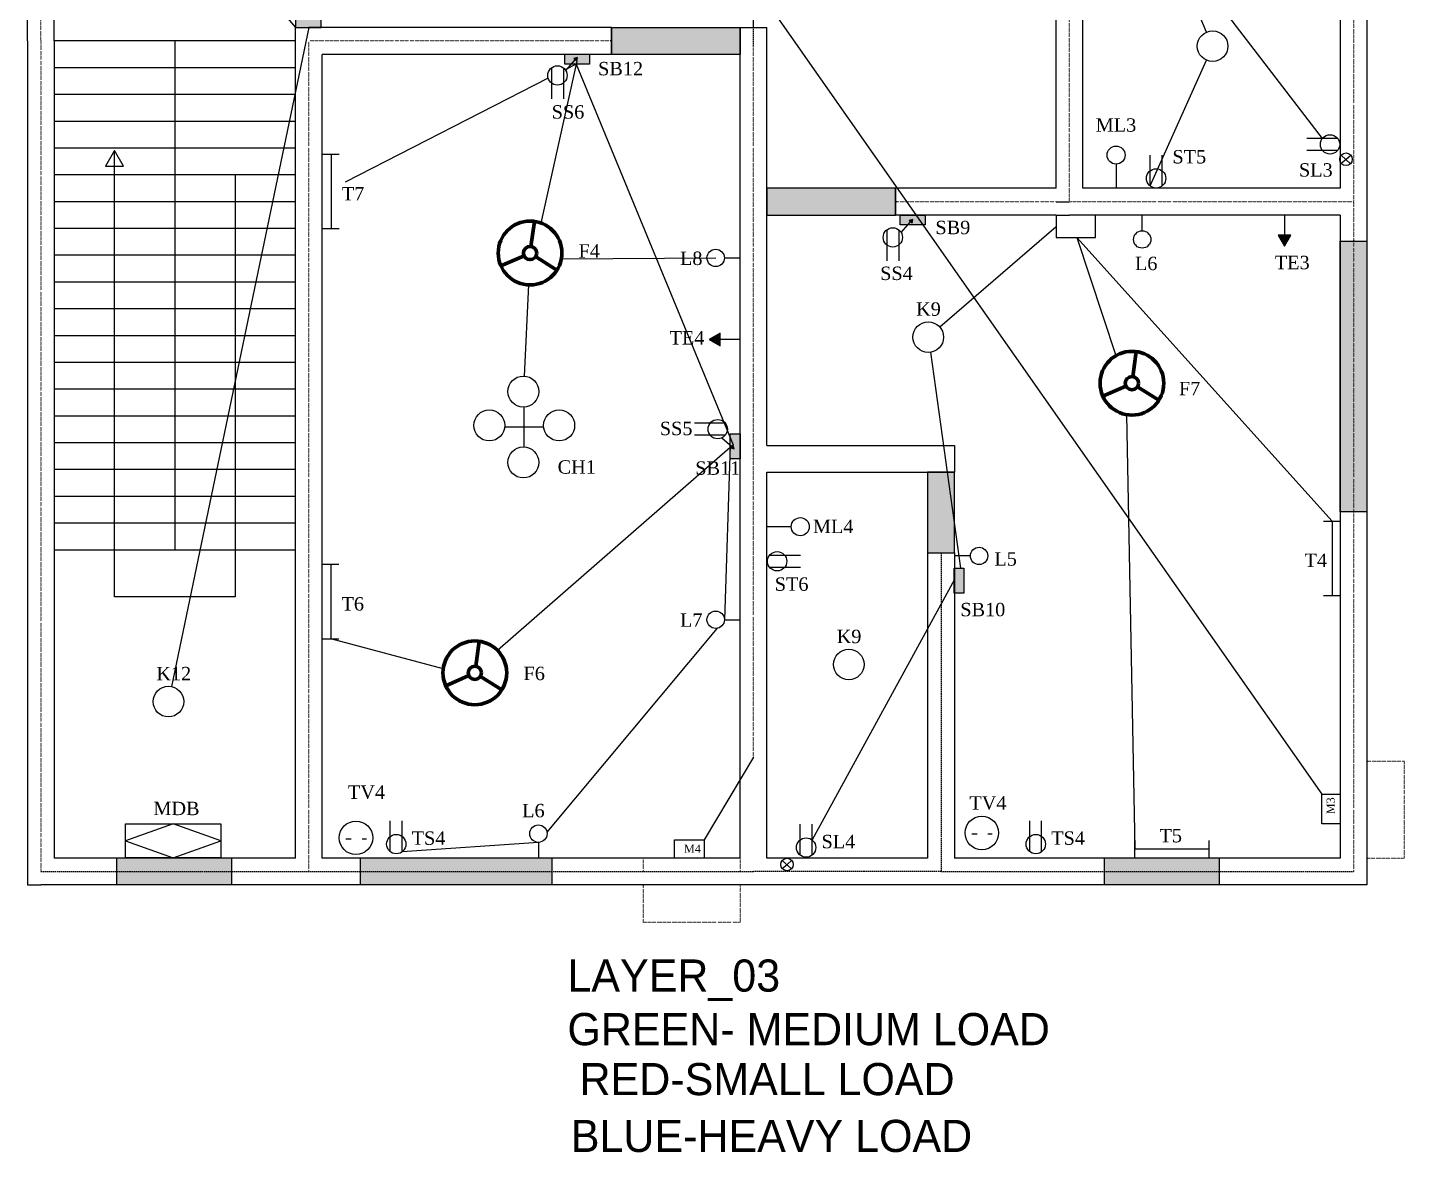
# Model space of a CAD drawing. Header units: inches. Extents: x -1325 to 3116, y -95 to 942.
# Drawn here: x 2598 to 3112, y 65 to 485 of the extents above; entities that cross this region are included whole.
import ezdxf

# ---------------------------------------------------------------- set-up
doc = ezdxf.new("R2010")
doc.units = ezdxf.units.IN
doc.header["$MEASUREMENT"] = 0
doc.linetypes.add('DASHED', pattern=[0.75, 0.5, -0.25])
doc.linetypes.add('DOT', pattern=[0.25, 0, -0.25])

msp = doc.modelspace()

# ---------------------------------------------------------------- hatches: boundary and pattern name
h = msp.add_hatch(color=256)
h.set_gradient(color1=(186, 167, 69), color2=(201, 186, 110), one_color=1, tint=0.61, name='SPHERICAL')
h.paths.add_polyline_path([(2780.27, 719.2), (2790.27, 719.2), (2790.27, 683.2), (2780.27, 683.2)])
h.paths.add_polyline_path([(2738.66, 673.2), (2707.91, 673.2), (2707.91, 683.2), (2738.66, 683.2)])
h.paths.add_polyline_path([(2707.91, 569.2), (2698.27, 569.2), (2698.27, 485.2), (2707.91, 485.2)])
h.paths.add_polyline_path([(2816.27, 485.2), (2864.32, 485.2), (2864.32, 475.2), (2816.27, 475.2)])
h.paths.add_polyline_path([(2922.27, 425.2), (2874.27, 425.2), (2874.27, 415.2), (2922.27, 415.2)])
h.paths.add_polyline_path([(2934.27, 289.2), (2944.27, 289.2), (2944.27, 319.2), (2934.27, 319.2)])
h = msp.add_hatch(color=63)
h.set_gradient(color1=(152, 176, 79), color2=(174, 193, 118), one_color=1, tint=0.61, name='SPHERICAL')
h.paths.add_polyline_path([(3088.27, 629.78), (3098.27, 629.78), (3098.27, 528.78), (3088.27, 528.78)])
h.paths.add_polyline_path([(3000.34, 175.29), (3043.12, 175.2), (3043.14, 165.2), (3000.34, 165.2)])
h.paths.add_polyline_path([(2722.54, 175.29), (2793.95, 175.2), (2793.95, 165.2), (2722.54, 165.2)])
h.paths.add_polyline_path([(2631.63, 175.29), (2674.41, 175.2), (2674.43, 165.2), (2631.63, 165.2)])
h = msp.add_hatch(color=256)
h.set_gradient(color1=(131, 145, 143), color2=(117, 132, 130), one_color=1, tint=0.49, name='SPHERICAL')
h.paths.add_polyline_path([(2798.78, 475.25), (2808.1, 475.25), (2808.1, 471.57), (2798.78, 471.57)])
h = msp.add_hatch(color=256)
h.set_gradient(color1=(7, 8, 8), color2=(28, 33, 33), one_color=1, tint=0.12, name='SPHERICAL')
h.paths.add_polyline_path([(2803.28, 472.63), (2803.59, 474.04), (2802.21, 473.61)])
h = msp.add_hatch(color=256)
h.set_gradient(color1=(131, 145, 143), color2=(117, 132, 130), one_color=1, tint=0.49, name='SPHERICAL')
h.paths.add_polyline_path([(2924.05, 415.21), (2933.37, 415.21), (2933.37, 411.53), (2924.05, 411.53)])
h = msp.add_hatch(color=256)
h.set_gradient(color1=(7, 8, 8), color2=(28, 33, 33), one_color=1, tint=0.12, name='SPHERICAL')
h.paths.add_polyline_path([(2928.47, 412.18), (2928.78, 413.6), (2927.4, 413.16)])
h = msp.add_hatch(color=256)
h.set_gradient(one_color=1, tint=1)
h.paths.add_polyline_path([(3067.48, 403.66), (3069.84, 407.77), (3065.1, 407.76)])
h = msp.add_hatch(color=256)
h.set_gradient(color1=(7, 8, 8), color2=(28, 33, 33), one_color=1, tint=0.12, name='SPHERICAL')
h.paths.add_polyline_path([(3067.48, 403.66), (3069.84, 407.77), (3065.1, 407.76)])
h = msp.add_hatch(color=63)
h.set_gradient(color1=(152, 176, 79), color2=(174, 193, 118), one_color=1, tint=0.61, name='SPHERICAL')
h.paths.add_polyline_path([(3088.27, 405.47), (3098.27, 405.47), (3098.27, 304.47), (3088.27, 304.47)])
h = msp.add_hatch(color=256)
h.set_gradient(one_color=1, tint=1)
h.paths.add_polyline_path([(2852.73, 368.74), (2856.84, 366.37), (2856.84, 371.11)])
h = msp.add_hatch(color=256)
h.set_gradient(color1=(7, 8, 8), color2=(28, 33, 33), one_color=1, tint=0.12, name='SPHERICAL')
h.paths.add_polyline_path([(2852.73, 368.74), (2856.84, 366.37), (2856.84, 371.11)])
h = msp.add_hatch(color=256)
h.set_gradient(color1=(131, 145, 143), color2=(117, 132, 130), one_color=1, tint=0.49, name='SPHERICAL')
h.paths.add_polyline_path([(2864.27, 333.52), (2864.27, 324.2), (2860.6, 324.2), (2860.6, 333.52)])
h = msp.add_hatch(color=256)
h.set_gradient(color1=(7, 8, 8), color2=(28, 33, 33), one_color=1, tint=0.12, name='SPHERICAL')
h.paths.add_polyline_path([(2860.65, 328.33), (2862.07, 328.02), (2861.63, 329.4)])
h = msp.add_hatch(color=256)
h.set_gradient(color1=(131, 145, 143), color2=(117, 132, 130), one_color=1, tint=0.49, name='SPHERICAL')
h.paths.add_polyline_path([(2947.84, 283.4), (2947.84, 274.08), (2944.17, 274.08), (2944.17, 283.4)])

# ---------------------------------------------------------------- linework, layer by layer
for p, q in [((2598.27, 480.2), (2598.27, 596.2)), ((2608.27, 480.2), (2608.27, 596.2)), ((2982.27, 425.2), (2982.27, 526.2)), ((2992.27, 425.2), (2992.27, 526.2)), ((3098.27, 526.2), (3098.27, 420.2)), ((3088.27, 521.2), (3088.27, 425.2)), ((2698.27, 480.2), (2698.27, 485.2)), ((2698.27, 485.2), (2703.27, 485.2)), ((2816.27, 485.2), (2703.27, 485.2)), ((2816.27, 485.2), (2816.27, 475.2)), ((2864.27, 478.2), (2864.27, 485.2)), ((2864.27, 485.2), (2874.27, 485.2)), ((2874.27, 478.2), (2874.27, 485.2)), ((2598.27, 480.2), (2598.27, 170.2)), ((2608.27, 480.2), (2608.27, 175.2)), ((2608.27, 480.2), (2608.27, 175.2)), ((2653.27, 480.2), (2608.27, 480.2)), ((2653.27, 480.2), (2653.25, 290.2)), ((2698.27, 480.2), (2653.27, 480.2)), ((2698.27, 175.2), (2698.27, 480.2)), ((2864.27, 324.2), (2864.27, 478.2)), ((2874.27, 329.2), (2874.27, 478.2)), ((2708.27, 175.2), (2708.27, 475.2)), ((2816.27, 475.2), (2708.27, 475.2)), ((2799.21, 469.15), (2802.73, 473.14)), ((2653.25, 470.2), (2608.25, 470.2)), ((2698.27, 470.2), (2653.27, 470.2)), ((2793.9, 470.2), (2793.9, 458.64)), ((2798.33, 470.16), (2798.33, 458.64)), ((2653.25, 460.2), (2608.25, 460.2)), ((2698.27, 460.2), (2653.27, 460.2)), ((2653.25, 450.2), (2608.25, 450.2)), ((2698.27, 450.2), (2653.27, 450.2)), ((3087.34, 443.79), (3075.78, 443.79)), ((2653.25, 440.2), (2608.25, 440.2)), ((2630.75, 430.2), (2630.75, 439.27)), ((2698.27, 440.2), (2653.27, 440.2)), ((2708.35, 437.95), (2714.65, 437.95)), ((2711.61, 437.95), (2711.61, 410.18)), ((3017.34, 426.09), (3017.34, 437.61)), ((3021.77, 426.05), (3021.77, 437.61)), ((3087.31, 439.36), (3075.78, 439.36)), ((3088.65, 437.53), (3092.1, 434.38)), ((3090.47, 436.05), (3092.23, 437.59)), ((3004.64, 434.23), (3004.64, 425.27)), ((3088.65, 434.58), (3090.47, 436.05)), ((2653.25, 430.2), (2608.25, 430.2)), ((2630.75, 272.7), (2630.75, 430.2)), ((2698.27, 430.2), (2653.27, 430.2)), ((2675.77, 430.2), (2675.77, 272.7)), ((2982.27, 425.2), (2922.27, 425.2)), ((2922.27, 425.2), (2922.27, 415.2)), ((3088.27, 425.2), (2992.27, 425.2)), ((2653.25, 420.2), (2608.25, 420.2)), ((2698.27, 420.2), (2653.27, 420.2)), ((2982.27, 420.2), (2987.27, 420.2)), ((3098.27, 420.2), (3098.27, 324.2)), ((2982.27, 415.2), (2922.27, 415.2)), ((2924.4, 408.7), (2927.92, 412.69)), ((2982.27, 415.2), (2987.27, 415.2)), ((2982.27, 415.2), (2982.27, 406.84)), ((3088.27, 415.2), (2987.27, 415.2)), ((2996.93, 406.84), (2996.93, 415.2)), ((3014.36, 409.33), (3014.36, 415.2)), ((3067.46, 415.29), (3067.47, 406.4)), ((3088.27, 415.2), (3088.27, 324.2)), ((2653.25, 410.2), (2608.25, 410.2)), ((2698.27, 410.2), (2653.27, 410.2)), ((2708.35, 410.15), (2714.65, 410.15)), ((2919.09, 409.75), (2919.09, 398.19)), ((2923.52, 409.72), (2923.52, 398.19)), ((2982.27, 406.84), (2996.93, 406.84)), ((2653.25, 400.2), (2608.25, 400.2)), ((2698.27, 400.2), (2653.27, 400.2)), ((2858.39, 399.24), (2864.25, 399.24)), ((2653.25, 390.2), (2608.25, 390.2)), ((2698.27, 390.2), (2653.27, 390.2)), ((2653.25, 380.2), (2608.25, 380.2)), ((2698.27, 380.2), (2653.27, 380.2)), ((2653.25, 370.2), (2608.25, 370.2)), ((2698.27, 370.2), (2653.27, 370.2)), ((2864.37, 368.74), (2855.47, 368.74)), ((2653.25, 360.2), (2608.25, 360.2)), ((2698.27, 360.2), (2653.27, 360.2)), ((2653.25, 350.2), (2608.25, 350.2)), ((2698.27, 350.2), (2653.27, 350.2)), ((2653.25, 340.2), (2608.25, 340.2)), ((2698.27, 340.2), (2653.27, 340.2)), ((2783.51, 343.55), (2783.51, 328.67)), ((2776.42, 336.23), (2790.95, 336.23)), ((2858.78, 337.5), (2847.22, 337.5)), ((2653.25, 330.2), (2608.25, 330.2)), ((2698.27, 330.2), (2653.27, 330.2)), ((2858.75, 333.07), (2847.22, 333.07)), ((2857.45, 332.04), (2861.16, 328.88)), ((2874.27, 329.2), (2939.27, 329.2)), ((2939.27, 329.2), (2944.27, 329.2)), ((2944.27, 329.2), (2944.27, 319.2)), ((2864.27, 175.2), (2864.27, 324.2)), ((3088.27, 324.2), (3088.27, 175.2)), ((3098.27, 324.2), (3098.27, 170.2)), ((2653.25, 320.2), (2608.25, 320.2)), ((2698.27, 320.2), (2653.27, 320.2)), ((2874.27, 175.2), (2874.27, 319.2)), ((2874.27, 319.2), (2939.27, 319.2)), ((2939.27, 319.2), (2944.27, 319.2)), ((2653.25, 310.2), (2608.25, 310.2)), ((2698.27, 310.2), (2653.27, 310.2)), ((2653.25, 300.2), (2608.25, 300.2)), ((2698.27, 300.2), (2653.27, 300.2)), ((2883.33, 298.9), (2874.37, 298.9)), ((3082.07, 301), (3088.37, 301)), ((3085.33, 301), (3085.33, 273.23)), ((2653.25, 290.2), (2608.25, 290.2)), ((2698.27, 290.2), (2653.27, 290.2)), ((2875.26, 288.22), (2886.79, 288.22)), ((2934.27, 289.2), (2934.27, 175.2)), ((2934.27, 289.2), (2944.27, 289.2)), ((2944.27, 289.2), (2944.27, 175.2)), ((2944.27, 289.2), (2944.27, 175.2)), ((2944.27, 289.2), (2944.27, 175.2)), ((2944.27, 289.2), (2944.27, 175.2)), ((2950.24, 288), (2944.38, 288)), ((2708.22, 284.87), (2714.52, 284.87)), ((2711.48, 284.87), (2711.48, 257.1)), ((2875.23, 283.79), (2886.79, 283.79)), ((2675.77, 272.7), (2630.75, 272.7)), ((3082.07, 273.21), (3088.37, 273.21)), ((2858.39, 264.19), (2864.25, 264.19)), ((2708.22, 257.07), (2714.52, 257.07)), ((2652.64, 187.99), (2634.83, 181.64)), ((2670.46, 181.64), (2652.64, 187.99)), ((2733.69, 177.59), (2733.69, 189.12)), ((2738.12, 177.56), (2738.12, 189.12)), ((2886.68, 176.31), (2886.68, 187.84)), ((2891.11, 176.28), (2891.11, 187.84)), ((2972.41, 177.59), (2972.41, 189.12)), ((2976.84, 177.56), (2976.84, 189.12)), ((2634.83, 181.64), (2652.64, 175.29)), ((2652.64, 175.29), (2670.46, 181.64)), ((2717.08, 182.44), (2719.07, 182.44)), ((2723.13, 182.44), (2724.77, 182.44)), ((2788.97, 181.08), (2788.97, 175.22)), ((2950.72, 184.24), (2952.72, 184.24)), ((2956.78, 184.24), (2958.42, 184.24)), ((3011.62, 175.41), (3011.62, 181.71)), ((3039.41, 175.41), (3039.41, 181.71)), ((2698.27, 175.2), (2608.27, 175.2)), ((2864.27, 175.2), (2708.27, 175.2)), ((2934.27, 175.2), (2874.27, 175.2)), ((3088.27, 175.2), (2944.27, 175.2)), ((3011.62, 178.67), (3039.38, 178.67)), ((2598.27, 170.2), (2598.27, 165.2)), ((2879.97, 171.35), (2881.79, 172.82)), ((2879.98, 174.3), (2883.43, 171.15)), ((2881.79, 172.82), (2883.55, 174.37)), ((3098.27, 170.2), (3098.27, 165.2)), ((2598.27, 165.2), (2603.27, 165.2)), ((2703.27, 165.2), (2603.27, 165.2)), ((2869.27, 165.2), (2703.27, 165.2)), ((2939.27, 165.2), (2869.27, 165.2)), ((3093.27, 165.2), (2939.27, 165.2)), ((3098.27, 165.2), (3093.27, 165.2))]:
    msp.add_line(p, q)
at = {"color": 0, "linetype": 'DOT'}
for p, q in [((2603.27, 480.2), (2603.27, 596.2)), ((2987.27, 420.2), (2987.27, 526.2)), ((3093.27, 526.2), (3093.27, 420.2)), ((2603.27, 480.2), (2603.27, 170.2)), ((2703.27, 170.2), (2703.27, 480.2)), ((2816.27, 480.2), (2703.27, 480.2)), ((2982.27, 420.2), (2922.27, 420.2)), ((3093.27, 420.2), (2987.27, 420.2)), ((3093.27, 420.2), (3093.27, 170.2))]:
    msp.add_line(p, q, dxfattribs=at)
at = {"color": 1}
for p, q in [((2657.17, 533.96), (2698.27, 485.2)), ((3038.41, 483.51), (3022.27, 521.2)), ((3022.27, 521.2), (3081.61, 443.79)), ((2703.27, 485.2), (2652.04, 239.19)), ((3017.34, 426.09), (3038.33, 473.05)), ((2803.28, 472.63), (2789.94, 412.23)), ((2803.05, 471.57), (2798.98, 469.49)), ((2792.65, 466.26), (2716.81, 427.52)), ((2982.27, 410.88), (2938.82, 373.39)), ((2990.03, 406.84), (3004.57, 362.74)), ((2990.03, 406.84), (3085.33, 301)), ((2797.57, 398.91), (2855.15, 399.24)), ((2785.29, 389.17), (2783.64, 355.13)), ((2935.29, 364.01), (2946.54, 283.4)), ((3008.12, 351.96), (3008.3, 351.4)), ((3008.51, 340.72), (3011.62, 178.67)), ((2860.6, 329.37), (2858.39, 264.19)), ((2860.6, 328.5), (2773.75, 252.68)), ((2944.27, 279.25), (2891.11, 182.01)), ((2753.45, 245.87), (2711.48, 257.1)), ((2855.73, 261), (2792.15, 184.9))]:
    msp.add_line(p, q, dxfattribs=at)
at = {"color": 3}
for p, q in [((2869.27, 485.2), (2869.27, 501.86)), ((2869.27, 501.86), (3081.37, 199.1)), ((2869.27, 212.84), (2850.83, 182.01))]:
    msp.add_line(p, q, dxfattribs=at)
at = {"color": 3, "linetype": 'DASHED'}
msp.add_line((2869.27, 478.2), (2869.27, 485.2), dxfattribs=at)
at = {"color": 3, "linetype": 'DOT'}
for p, q in [((2869.27, 324.2), (2869.27, 478.2)), ((2869.27, 212.84), (2869.27, 324.2))]:
    msp.add_line(p, q, dxfattribs=at)
at = {"color": 5}
for p, q in [((2803.05, 471.57), (2861.63, 329.4)), ((2788.97, 181.08), (2738.12, 177.56))]:
    msp.add_line(p, q, dxfattribs=at)
at = {"lineweight": 70}
for p, q in [((2786.2, 403.5), (2787.46, 412.85)), ((2783.63, 400.01), (2774.99, 396.22)), ((2787.93, 399.7), (2795.91, 394.67)), ((3010.88, 354.89), (3012.13, 364.24)), ((3008.3, 351.4), (2999.66, 347.61)), ((3012.6, 351.09), (3020.58, 346.07)), ((2765.59, 246.79), (2766.84, 256.14)), ((2763.02, 243.3), (2754.38, 239.51)), ((2767.31, 242.99), (2775.3, 237.97))]:
    msp.add_line(p, q, dxfattribs=at)
at = {"linetype": 'DASHED'}
for p, q in [((2939.27, 289.2), (2939.27, 170.2)), ((2603.27, 170.2), (2869.27, 170.2)), ((2939.27, 170.2), (2869.27, 170.2)), ((2939.27, 170.2), (3093.27, 170.2))]:
    msp.add_line(p, q, dxfattribs=at)
at = {"color": 7, "linetype": 'DOT'}
for p, q in [((3112.27, 211.2), (3098.27, 211.2)), ((3112.27, 175.2), (3112.27, 211.2)), ((2828.27, 170.2), (2828.27, 175.2)), ((2864.27, 175.2), (2864.27, 170.2)), ((3098.27, 175.2), (3112.27, 175.2)), ((2828.27, 151.2), (2828.27, 165.2)), ((2864.27, 165.2), (2864.27, 151.2)), ((2864.27, 151.2), (2828.27, 151.2))]:
    msp.add_line(p, q, dxfattribs=at)
for points in [[(2707.91, 569.2), (2698.27, 569.2), (2698.27, 485.2), (2707.91, 485.2)], [(2816.27, 485.2), (2864.32, 485.2), (2864.32, 475.2), (2816.27, 475.2)], [(2798.78, 475.25), (2808.1, 475.25), (2808.1, 471.57), (2798.78, 471.57)], [(2803.28, 472.63), (2803.59, 474.04), (2802.21, 473.61)], [(2630.74, 439.28), (2627.38, 433.47), (2634.09, 433.47)], [(2922.27, 425.2), (2874.27, 425.2), (2874.27, 415.2), (2922.27, 415.2)], [(2924.05, 415.21), (2933.37, 415.21), (2933.37, 411.53), (2924.05, 411.53)], [(2928.47, 412.18), (2928.78, 413.6), (2927.4, 413.16)], [(3067.48, 403.66), (3069.84, 407.77), (3065.1, 407.76)], [(3088.27, 405.47), (3098.27, 405.47), (3098.27, 304.47), (3088.27, 304.47)], [(2852.73, 368.74), (2856.84, 366.37), (2856.84, 371.11)], [(2864.27, 333.52), (2864.27, 324.2), (2860.6, 324.2), (2860.6, 333.52)], [(2860.65, 328.33), (2862.07, 328.02), (2861.63, 329.4)], [(2934.27, 289.2), (2944.27, 289.2), (2944.27, 319.2), (2934.27, 319.2)], [(2947.84, 283.4), (2947.84, 274.08), (2944.17, 274.08), (2944.17, 283.4)], [(3081.37, 188), (3081.37, 199.1), (3088.22, 199.1), (3088.22, 188)], [(2634.83, 187.99), (2670.46, 187.99), (2670.46, 175.29), (2634.83, 175.29)], [(2839.73, 182.01), (2850.83, 182.01), (2850.83, 175.16), (2839.73, 175.16)], [(2631.63, 175.29), (2674.41, 175.2), (2674.43, 165.2), (2631.63, 165.2)], [(2722.54, 175.29), (2793.95, 175.2), (2793.95, 165.2), (2722.54, 165.2)], [(3000.34, 175.29), (3043.12, 175.2), (3043.14, 165.2), (3000.34, 165.2)]]:
    msp.add_lwpolyline(points, close=True)
for centre, radius in [((3040.66, 478.26), 5.71), ((2796.09, 467.33), 3.61), ((2796.09, 467.33), 3.61), ((3084.48, 441.6), 3.61), ((3084.48, 441.6), 3.61), ((3004.64, 437.59), 3.37), ((3090.47, 436.05), 2.34), ((3019.57, 428.92), 3.61), ((2921.28, 406.88), 3.61), ((3014.36, 406.1), 3.24), ((2855.15, 399.24), 3.24), ((2934.5, 369.66), 5.71), ((2783.36, 349.34), 5.79), ((2770.65, 336.71), 5.79), ((2796.72, 336.71), 5.79), ((2855.92, 335.31), 3.61), ((2855.92, 335.31), 3.61), ((2783.36, 322.88), 5.79), ((2886.7, 298.9), 3.37), ((2878.09, 285.98), 3.61), ((2953.48, 288), 3.24), ((2855.15, 264.19), 3.24), ((2904.85, 247.46), 5.71), ((2650.87, 233.61), 5.71), ((2954.51, 184.59), 6.26), ((2720.86, 182.78), 6.26), ((2788.97, 184.32), 3.24), ((2735.92, 180.42), 3.61), ((2735.92, 180.42), 3.61), ((2888.91, 179.14), 3.61), ((2888.91, 179.14), 3.61), ((2974.64, 180.42), 3.61), ((2974.64, 180.42), 3.61), ((2881.79, 172.82), 2.34)]:
    msp.add_circle(centre, radius)
at = {"lineweight": 70}
for centre, radius in [((2785.87, 401.05), 11.9), ((2785.87, 401.05), 2.47), ((3010.54, 352.45), 11.9), ((3010.54, 352.45), 2.47), ((2765.25, 244.35), 11.9), ((2765.25, 244.35), 2.47)]:
    msp.add_circle(centre, radius, dxfattribs=at)

# ---------------------------------------------------------------- texts
msp.add_text('LAYER_03', height=12).set_placement((2799.81, 125.36))
at = {"color": 3}
msp.add_text('GREEN- MEDIUM LOAD', height=12, dxfattribs=at).set_placement((2799.81, 105.36))
at = {"color": 1}
msp.add_text('RED-SMALL LOAD', height=12, dxfattribs=at).set_placement((2804.34, 86.71))
at = {"color": 5}
msp.add_text('BLUE-HEAVY LOAD', height=12, dxfattribs=at).set_placement((2801.08, 65.5))
at = {"char_height": 5, "width": 3.202, "attachment_point": 1}
for s, insert in [('{\\fTimes New Roman|b0|i0|c0|p18;SB12}', (2811.26, 472.38)), ('{\\fTimes New Roman|b0|i0|c0|p18;SS6}', (2793.93, 456.22)), ('{\\fTimes New Roman|b0|i0|c0|p18;ML3}', (2997.04, 451.34)), ('{\\fTimes New Roman|b0|i0|c0|p18;ST5}', (3025.66, 439.49)), ('{\\fTimes New Roman|b0|i0|c0|p18;SL3}', (3072.89, 434.57)), ('{\\fTimes New Roman|b0|i0|c0|p18;SB9}', (2937.18, 413.09)), ('{\\fTimes New Roman|b0|i0|c0|p18;F4}', (2803.97, 404.34)), ('{\\fTimes New Roman|b0|i0|c0|p18;L8}', (2841.83, 401.58)), ('{\\fTimes New Roman|b0|i0|c0|p18;SS4}', (2916.56, 395.98)), ('{\\fTimes New Roman|b0|i0|c0|p18;L6}', (3011.66, 399.66)), ('{\\fTimes New Roman|b0|i0|c0|p18;TE3}', (3063.89, 400.01)), ('{\\fTimes New Roman|b0|i0|c0|p18;K9}', (2929.97, 382.63)), ('{\\fTimes New Roman|b0|i0|c0|p18;TE4}', (2837.93, 371.9)), ('{\\fTimes New Roman|b0|i0|c0|p18;F7}', (3028.08, 352.97)), ('{\\fTimes New Roman|b0|i0|c0|p18;SS5}', (2834.31, 338.07)), ('{\\fTimes New Roman|b0|i0|c0|p18;CH1}', (2796.15, 323.69)), ('{\\fTimes New Roman|b0|i0|c0|p18;SB11}', (2847.54, 323.27)), ('{\\fTimes New Roman|b0|i0|c0|p18;ML4}', (2891.46, 301.49)), ('{\\fTimes New Roman|b0|i0|c0|p18;L5}', (2959.18, 289.36)), ('{\\fTimes New Roman|b0|i0|c0|p18;\\C5;T4}', (3074.98, 288.86)), ('{\\fTimes New Roman|b0|i0|c0|p18;ST6}', (2877.21, 279.97)), ('{\\fTimes New Roman|b0|i0|c0|p18;\\C5;T6}', (2715.48, 272.6)), ('{\\fTimes New Roman|b0|i0|c0|p18;SB10}', (2946.47, 270.47)), ('{\\fTimes New Roman|b0|i0|c0|p18;L7}', (2841.83, 266.53)), ('{\\fTimes New Roman|b0|i0|c0|p18;K9}', (2900.32, 260.43)), ('{\\fTimes New Roman|b0|i0|c0|p18;K12}', (2646.35, 246.57)), ('{\\fTimes New Roman|b0|i0|c0|p18;F6}', (2783.42, 246.63)), ('{\\fTimes New Roman|b0|i0|c0|p18;TV4}', (2717.88, 202.32)), ('{\\fTimes New Roman|b0|i0|c0|p18;MDB}', (2645.28, 196.23)), ('{\\fTimes New Roman|b0|i0|c0|p18;L6}', (2782.91, 195.44)), ('{\\fTimes New Roman|b0|i0|c0|p18;TV4}', (2949.87, 198.3)), ('{\\fTimes New Roman|b0|i0|c0|p18;TS4}', (2741.68, 185.16)), ('{\\fTimes New Roman|b0|i0|c0|p18;TS4}', (2980.4, 185.16)), ('{\\fTimes New Roman|b0|i0|c0|p18;\\C5;T5}', (3020.83, 186.08)), ('{\\fTimes New Roman|b0|i0|c0|p18;SL4}', (2894.67, 183.88))]:
    msp.add_mtext(s, dxfattribs=dict(at, insert=insert))
at = {"color": 1, "insert": (2715.6, 425.68), "char_height": 5, "width": 3.202, "attachment_point": 1}
msp.add_mtext('{\\fTimes New Roman|b0|i0|c0|p18;\\C5;T7}', dxfattribs=at)
at = {"insert": (3083.2, 191.6), "char_height": 3, "attachment_point": 1, "rotation": 90}
msp.add_mtext('{\\fTimes New Roman|b0|i0|c0|p18;M3}', dxfattribs=at)
at = {"insert": (2843.33, 180.18), "char_height": 3, "attachment_point": 1}
msp.add_mtext('{\\fTimes New Roman|b0|i0|c0|p18;M4}', dxfattribs=at)

doc.saveas('drawing.dxf')
